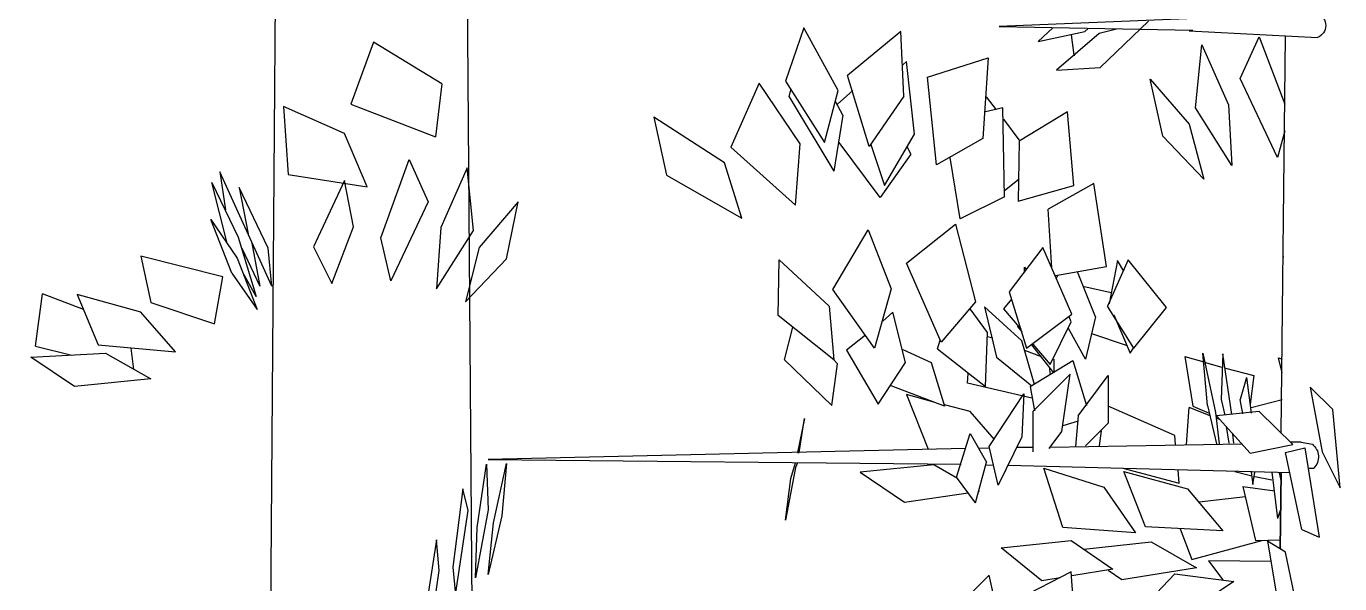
# Model space of a CAD drawing. Header units: millimetres. Extents: x 563079 to 571925, y 2063830 to 2067381.
# Drawn here: x 570974.21 to 570981.08, y 2066590.43 to 2066593.35 of the extents above; entities that cross this region are included whole.
import ezdxf

# ---------------------------------------------------------------- set-up
doc = ezdxf.new("R2010")
doc.units = ezdxf.units.MM
doc.header["$MEASUREMENT"] = 0
doc.layers.add('MATCATDUONG', color=8, linetype='Continuous')
doc.layers.add('SO', color=48, linetype='Continuous')

# ---------------------------------------------------------------- blocks, each defined once
blk = doc.blocks.new('DEN3')
at = {"layer": 'MATCATDUONG', "color": 222, "elevation": 1.582}
blk.add_lwpolyline([(10945.718, 5254.759), (10945.148, 5329.777, -0.337838), (10960.652, 5350.568), (10973.241, 5353.472), (10972.96, 5354.523), (10959.336, 5351.477, 0.326638), (10943.702, 5330.861), (10943.126, 5254.759)], format="xyb", dxfattribs=at)
blk = doc.blocks.new('fasfsfsdf')
at = {"color": 99, "linetype": 'ByBlock'}
for p, q in [((596094.3398, 2065627.3791), (596096.0048, 2065627.3113)), ((596095.0106, 2065627.2899), (596094.3398, 2065627.2543)), ((596096.0048, 2065627.3113), (596094.9915, 2065627.2935)), ((596095.4768, 2065627.0973), (596095.2246, 2065627.3399)), ((596095.3911, 2065627.2971), (596095.4815, 2065627.2757)), ((596095.4815, 2065627.2757), (596095.7051, 2065627.083)), ((596095.5576, 2065627.2864), (596095.5386, 2065627.3006)), ((596095.8003, 2065627.2328), (596095.5576, 2065627.2864)), ((596095.7241, 2065627.3042), (596095.8003, 2065627.2328)), ((596096.5043, 2065626.9474), (596096.5186, 2065627.2864)), ((596096.5186, 2065627.2864), (596096.7993, 2065627.0545)), ((596096.8468, 2065626.976), (596097.0276, 2065627.3042)), ((596097.0276, 2065627.3042), (596097.1227, 2065627.0259)), ((596094.5301, 2065625.1849), (596094.5063, 2065627.2614)), ((596094.6443, 2065627.2578), (596094.5111, 2065626.9046)), ((596094.7442, 2065627.0402), (596094.6443, 2065627.2578)), ((596094.944, 2065627.215), (596094.806, 2065626.901)), ((596094.9773, 2065626.8868), (596094.944, 2065627.215)), ((596095.629, 2065627.2685), (596095.6147, 2065627.1615)), ((596098.9209, 2065627.0116), (596099.2777, 2065627.2293)), ((596099.2777, 2065627.2293), (596099.3966, 2065626.9046)), ((596095.6147, 2065627.1615), (596095.61, 2065627.1615)), ((596096.3806, 2065627.0473), (596096.0619, 2065627.1472)), ((596096.0619, 2065627.1472), (596096.0904, 2065626.7262)), ((596095.7051, 2065627.083), (596095.4768, 2065627.0973)), ((596096.4472, 2065626.7476), (596096.49, 2065627.1294)), ((596096.49, 2065627.1294), (596096.5091, 2065627.1115)), ((596094.5491, 2065626.6263), (596094.7442, 2065627.0402)), ((596095.2151, 2065627.0366), (596095.0106, 2065626.8011)), ((596095.1485, 2065626.7369), (596095.2151, 2065627.0366)), ((596096.3331, 2065626.5871), (596096.3806, 2065627.0473)), ((596096.6851, 2065626.6834), (596096.7993, 2065627.0545)), ((596097.1227, 2065627.0259), (596096.9182, 2065626.7048)), ((596097.0466, 2065626.6977), (596097.2607, 2065627.0152)), ((596097.2607, 2065627.0152), (596097.4082, 2065626.6798)), ((596098.9209, 2065627.0116), (596098.9542, 2065626.7334)), ((596096.0191, 2065626.8761), (596096.0714, 2065626.9439)), ((596096.0714, 2065626.9439), (596096.0762, 2065626.9331)), ((596096.5043, 2065626.9474), (596096.6851, 2065626.6834)), ((596096.7707, 2065626.976), (596096.8516, 2065626.9046)), ((596096.9182, 2065626.7048), (596096.8468, 2065626.976)), ((596097.1037, 2065626.9439), (596096.8706, 2065626.555)), ((596097.1037, 2065626.9439), (596097.0942, 2065626.9795)), ((596094.806, 2065626.901), (596094.787, 2065626.5835)), ((596094.787, 2065626.5835), (596094.9773, 2065626.8868)), ((596095.6147, 2065626.48), (596095.648, 2065626.8654)), ((596095.648, 2065626.8654), (596095.9002, 2065626.7119)), ((596095.9763, 2065626.4194), (596095.9858, 2065626.8868)), ((596095.9858, 2065626.8868), (596096.0762, 2065626.8654)), ((596096.823, 2065626.8475), (596096.8611, 2065626.9189)), ((596099.3966, 2065626.9046), (596098.9542, 2065626.7334)), ((596099.4299, 2065626.7512), (596099.7487, 2065626.8939)), ((596099.7487, 2065626.8939), (596099.7249, 2065626.5371)), ((596095.0106, 2065626.8011), (596094.9345, 2065626.5121)), ((596095.8954, 2065626.7119), (596095.981, 2065626.8261)), ((596096.823, 2065626.8475), (596096.8706, 2065626.555)), ((596097.4415, 2065626.5978), (596097.8125, 2065626.8368)), ((596097.8125, 2065626.8368), (596097.7459, 2065626.5336)), ((596094.5111, 2065626.7655), (596094.5491, 2065626.6263)), ((596094.9345, 2065626.5121), (596095.1485, 2065626.7369)), ((596096.0904, 2065626.7262), (596096.3331, 2065626.5871)), ((596096.6042, 2065626.48), (596096.4472, 2065626.7476)), ((596099.311, 2065626.4729), (596099.4299, 2065626.7512)), ((596095.9002, 2065626.7119), (596095.9049, 2065626.398)), ((596096.4663, 2065626.6442), (596096.4853, 2065626.6798)), ((596096.6756, 2065626.6941), (596096.6042, 2065626.48)), ((596096.628, 2065626.4158), (596096.8421, 2065626.7048)), ((596097.0704, 2065626.3766), (596097.0466, 2065626.6977)), ((596097.4082, 2065626.6798), (596097.0704, 2065626.3766)), ((596096.2094, 2065626.3052), (596096.2617, 2065626.6263)), ((596096.4663, 2065626.6442), (596096.628, 2065626.4158)), ((596097.3511, 2065626.3088), (596097.4415, 2065626.5978)), ((596099.0922, 2065626.6156), (596098.9923, 2065626.3944)), ((596099.2397, 2065626.2053), (596099.0922, 2065626.6156)), ((596097.7459, 2065626.5336), (596097.3511, 2065626.3088)), ((596098.7544, 2065626.2446), (596098.7877, 2065626.5728)), ((596098.7877, 2065626.5728), (596098.9257, 2065626.2588)), ((596099.7249, 2065626.5371), (596099.311, 2065626.4729)), ((596099.8105, 2065625.952), (596100.0817, 2065626.5514)), ((596100.0817, 2065626.5514), (596100.0531, 2065626.3516)), ((596095.4435, 2065626.0555), (596095.5101, 2065626.4907)), ((596095.5101, 2065626.4907), (596095.7479, 2065626.3552)), ((596095.9049, 2065626.398), (596095.6147, 2065626.48)), ((596095.9002, 2065626.5121), (596095.9763, 2065626.4515)), ((596099.3824, 2065626.2624), (596099.4299, 2065626.505)), ((596099.4299, 2065626.505), (596099.5917, 2065626.1589)), ((596099.8295, 2065626.1518), (596099.9818, 2065626.4693)), ((596099.9818, 2065626.4693), (596099.9342, 2065626.2267)), ((596100.1245, 2065626.4943), (596099.9865, 2065626.2089)), ((596100.0436, 2065626.1768), (596100.1245, 2065626.4943)), ((596095.9763, 2065626.4194), (596096.2094, 2065626.3052)), ((596098.5213, 2065626.3944), (596098.7259, 2065626.1554)), ((596098.5832, 2065626.0947), (596098.5213, 2065626.3944)), ((596098.9923, 2065626.3944), (596099.1873, 2065625.9805)), ((596095.7289, 2065626.0483), (596095.7479, 2065626.3552)), ((596096.2332, 2065626.2767), (596096.1285, 2065625.8699)), ((596096.49, 2065626.0733), (596096.2332, 2065626.2767)), ((596096.6898, 2065626.2481), (596096.5709, 2065625.9377)), ((596096.8754, 2065625.9342), (596096.6898, 2065626.2481)), ((596098.9495, 2065625.9377), (596098.7544, 2065626.2446)), ((596098.9257, 2065626.2588), (596098.9495, 2065625.9377)), ((596099.4965, 2065625.9663), (596099.3824, 2065626.2624)), ((596100.1292, 2065626.3016), (596099.9913, 2065626.0983)), ((596100.0198, 2065626.0198), (596100.1292, 2065626.3016)), ((596099.1873, 2065625.9805), (596099.2397, 2065626.2053)), ((596099.9152, 2065626.1768), (596099.8723, 2065625.952)), ((596099.9865, 2065626.2089), (596099.8914, 2065625.8985)), ((596095.6242, 2065625.8057), (596095.7765, 2065626.1554)), ((596095.7765, 2065626.1554), (596095.9525, 2065625.9235)), ((596098.7259, 2065626.1554), (596098.7972, 2065625.8699)), ((596099.5917, 2065626.1589), (596099.4965, 2065625.9663)), ((596099.8105, 2065625.952), (596099.8295, 2065626.1518)), ((596099.9675, 2065626.1518), (596099.8723, 2065625.952)), ((596100.0674, 2065626.0019), (596100.4955, 2065626.109)), ((596100.4955, 2065626.109), (596100.4432, 2065625.8664)), ((596094.5206, 2065626.1054), (596094.5158, 2065626.1054)), ((596095.1295, 2065625.8414), (596095.3293, 2065626.0911)), ((596095.3293, 2065626.0911), (596095.4387, 2065625.8485)), ((596095.3531, 2065626.0305), (596095.3864, 2065626.0876)), ((596095.3864, 2065626.0876), (596095.4292, 2065625.8592)), ((596095.7099, 2065626.0091), (596095.4435, 2065626.0555)), ((596095.8716, 2065626.0519), (596095.8621, 2065626.0376)), ((596095.8716, 2065626.0234), (596095.8716, 2065626.0519)), ((596096.3093, 2065625.6594), (596096.49, 2065626.0733)), ((596097.156, 2065626.0911), (596096.8944, 2065625.8485)), ((596097.1608, 2065625.7986), (596097.156, 2065626.0911)), ((596098.5832, 2065626.0947), (596098.7972, 2065625.8699)), ((596099.9913, 2065626.0983), (596099.8866, 2065625.8307)), ((596095.5006, 2065625.7914), (596095.5957, 2065626.0269)), ((596095.7051, 2065625.9948), (596095.6956, 2065626.0126)), ((596100.0198, 2065626.0198), (596099.8866, 2065625.8307)), ((596099.8914, 2065625.8985), (596099.9627, 2065626.0234)), ((596100.1102, 2065625.7558), (596100.0674, 2065626.0019)), ((596095.5672, 2065625.952), (596095.4197, 2065625.9199)), ((596095.9525, 2065625.9235), (596095.8621, 2065625.6273)), ((596096.5709, 2065625.9377), (596096.6565, 2065625.6273)), ((596096.6565, 2065625.6273), (596096.8754, 2065625.9342)), ((596100.4955, 2065625.8164), (596100.8285, 2065625.9092)), ((596100.8285, 2065625.9092), (596100.7191, 2065625.6452)), ((596100.7952, 2065625.8307), (596101.0093, 2065625.9127)), ((596101.0474, 2065625.638), (596101.0093, 2065625.9127)), ((596095.3008, 2065625.6273), (596095.1295, 2065625.8414)), ((596095.3008, 2065625.6273), (596095.4387, 2065625.8485)), ((596095.8859, 2065625.6666), (596096.0809, 2065625.845)), ((596095.8906, 2065625.7272), (596095.981, 2065625.8343)), ((596095.981, 2065625.8343), (596095.9382, 2065625.8842)), ((596096.0809, 2065625.845), (596096.0191, 2065625.5809)), ((596096.0667, 2065625.7094), (596096.157, 2065625.8343)), ((596096.1285, 2065625.8699), (596096.3093, 2065625.6594)), ((596096.8944, 2065625.8485), (596096.8706, 2065625.5667)), ((596100.4432, 2065625.8664), (596100.1102, 2065625.7558)), ((596095.4054, 2065625.8021), (596095.3198, 2065625.6023)), ((596095.5006, 2065625.7914), (596095.5529, 2065625.5702)), ((596095.8621, 2065625.6273), (596095.6242, 2065625.8057)), ((596095.629, 2065625.7665), (596095.6385, 2065625.7914)), ((596095.7384, 2065625.5417), (596095.629, 2065625.7665)), ((596096.4948, 2065625.5524), (596096.5614, 2065625.8164)), ((596096.5614, 2065625.8164), (596096.6137, 2065625.77)), ((596096.8706, 2065625.5667), (596097.1608, 2065625.7986)), ((596100.3148, 2065625.6095), (596100.4955, 2065625.8164)), ((596095.3388, 2065625.6416), (596095.5196, 2065625.7022)), ((596095.5529, 2065625.5702), (596095.6433, 2065625.7344)), ((596095.9097, 2065625.7415), (596095.8859, 2065625.7129)), ((596095.9097, 2065625.7415), (596095.9049, 2065625.7451)), ((596096.0762, 2065625.4275), (596096.0667, 2065625.7094)), ((596096.7041, 2065625.6951), (596096.804, 2065625.6166)), ((596097.1275, 2065625.5667), (596097.0847, 2065625.7379)), ((596095.3198, 2065625.6023), (596095.3008, 2065625.6309)), ((596095.7194, 2065625.4989), (596095.8336, 2065625.6452)), ((596095.8288, 2065625.6487), (596095.7384, 2065625.5417)), ((596095.8193, 2065625.4382), (596095.8859, 2065625.6666)), ((596095.8336, 2065625.6452), (596095.8288, 2065625.6487)), ((596096.0381, 2065625.6808), (596096.0667, 2065625.688)), ((596096.3283, 2065625.6238), (596096.314, 2065625.6701)), ((596100.7191, 2065625.6452), (596100.3148, 2065625.6095)), ((596100.5479, 2065625.6273), (596100.5336, 2065625.5167)), ((596101.0474, 2065625.638), (596100.8571, 2065625.5916)), ((596094.5253, 2065625.4989), (596094.5444, 2065625.5774)), ((596094.5444, 2065625.5774), (596094.5253, 2065625.5702)), ((596094.787, 2065625.2812), (596094.8346, 2065625.5988)), ((596094.8346, 2065625.5988), (596094.8441, 2065625.3597)), ((596094.9392, 2065625.6023), (596094.8726, 2065625.2919)), ((596094.9154, 2065625.3276), (596094.9392, 2065625.6023)), ((596095.0344, 2065625.5845), (596094.9345, 2065625.556)), ((596095.0344, 2065625.5845), (596094.9915, 2065625.3241)), ((596095.6195, 2065625.5631), (596095.5481, 2065625.3276)), ((596095.8431, 2065625.4275), (596095.6195, 2065625.5631)), ((596095.7194, 2065625.5702), (596095.7194, 2065625.4989)), ((596095.8716, 2065625.6166), (596095.786, 2065625.5845)), ((596096.0191, 2065625.5809), (596095.8336, 2065625.4311)), ((596096.3283, 2065625.6238), (596096.0762, 2065625.4275)), ((596096.5091, 2065625.6202), (596096.3616, 2065625.5524)), ((596096.804, 2065625.6166), (596096.6375, 2065625.3348)), ((596096.8516, 2065625.5453), (596096.8706, 2065625.5667)), ((596097.1275, 2065625.5667), (596096.8801, 2065625.3276)), ((596100.6811, 2065625.6023), (596100.4432, 2065625.4668)), ((596101.0711, 2065625.5809), (596100.6811, 2065625.6023)), ((596100.8428, 2065625.4275), (596101.0711, 2065625.5809)), ((596094.8203, 2065625.5239), (596094.6728, 2065625.4846)), ((596094.9249, 2065625.5524), (596094.8346, 2065625.5274)), ((596095.6338, 2065625.4917), (596095.8288, 2065625.2955)), ((596095.6766, 2065625.192), (596095.6338, 2065625.4917)), ((596095.7432, 2065625.531), (596095.7384, 2065625.4882)), ((596096.1713, 2065625.4454), (596096.1666, 2065625.4953)), ((596096.3616, 2065625.5524), (596096.2902, 2065625.3241)), ((596096.6375, 2065625.3348), (596096.4948, 2065625.5524)), ((596096.8801, 2065625.3276), (596096.8516, 2065625.5453)), ((596094.259, 2065625.3062), (596094.3779, 2065625.424)), ((596094.3779, 2065625.424), (596094.316, 2065625.085)), ((596094.6728, 2065625.4846), (596094.6918, 2065625.3348)), ((596094.7109, 2065625.4739), (596094.6871, 2065625.2884)), ((596094.7109, 2065625.4739), (596094.7442, 2065625.3597)), ((596095.5909, 2065625.2741), (596095.434, 2065625.4846)), ((596095.434, 2065625.4846), (596095.434, 2065625.2349)), ((596095.8431, 2065625.4275), (596095.8193, 2065625.2991)), ((596095.8336, 2065625.3669), (596096.1713, 2065625.4454)), ((596096.2902, 2065625.3241), (596096.5709, 2065625.4311)), ((596100.4432, 2065625.4668), (596100.8428, 2065625.4275)), ((596094.6871, 2065625.3169), (596094.5253, 2065625.3597)), ((596094.7299, 2065625.2848), (596094.7442, 2065625.3597)), ((596094.8441, 2065625.3597), (596094.825, 2065625.2777)), ((596095.8764, 2065625.3883), (596095.8859, 2065625.1635)), ((596096.0571, 2065625.1136), (596095.8764, 2065625.3883)), ((596096.3473, 2065625.3455), (596096.49, 2065625.3847)), ((596096.49, 2065625.3847), (596096.3759, 2065625.0993)), ((596094.2209, 2065624.8959), (596094.259, 2065625.3062)), ((596094.4683, 2065625.1243), (596094.6443, 2065625.2955)), ((596094.6443, 2065625.2955), (596094.8679, 2065625.2741)), ((596094.8726, 2065625.2919), (596094.8536, 2065625.1278)), ((596094.9154, 2065625.3276), (596094.8679, 2065625.1278)), ((596094.9012, 2065625.2741), (596095.0106, 2065625.3169)), ((596094.9915, 2065625.3241), (596094.9059, 2065625.2884)), ((596095.0248, 2065625.1243), (596095.0106, 2065625.3169)), ((596095.0867, 2065625.1706), (596095.434, 2065625.3241)), ((596095.8288, 2065625.2955), (596095.8288, 2065625.085)), ((596096.0286, 2065625.1492), (596096.157, 2065625.2955)), ((596096.157, 2065625.2955), (596096.2902, 2065625.3312)), ((596094.8679, 2065625.2741), (596094.6918, 2065625.0779)), ((596094.8013, 2065625.1314), (596094.8155, 2065625.217)), ((596094.8679, 2065625.2634), (596094.8536, 2065625.2563)), ((596094.8631, 2065625.2741), (596094.8679, 2065625.2741)), ((596095.434, 2065625.2349), (596095.5529, 2065625.1171)), ((596095.5909, 2065625.2741), (596095.6052, 2065625.1136)), ((596095.5909, 2065625.2456), (596095.6718, 2065625.2206)), ((596097.0228, 2065625.2598), (596097.0609, 2065625.0814)), ((596097.0514, 2065625.0814), (596097.0228, 2065625.2598)), ((596094.7775, 2065625.1314), (596094.7822, 2065625.1778)), ((596095.0819, 2065625.1243), (596095.0867, 2065625.1706)), ((596095.472, 2065625.1956), (596095.4815, 2065625.1171)), ((596095.7432, 2065625.1028), (596095.6766, 2065625.192)), ((596095.8859, 2065625.1635), (596096.0096, 2065624.9102)), ((596096.157, 2065625.1813), (596096.0714, 2065625.0315)), ((596096.2284, 2065624.953), (596096.157, 2065625.1813)), ((596094.316, 2065625.085), (596094.2209, 2065624.8959)), ((596094.4064, 2065625.1064), (596094.3303, 2065624.639)), ((596094.4255, 2065625.135), (596094.3666, 2065625.1246)), ((596094.5063, 2065625.0814), (596094.4064, 2065625.1064)), ((596094.4207, 2065624.6783), (596094.5063, 2065625.0814)), ((596094.4255, 2065625.135), (596094.4825, 2065625.135)), ((596094.6918, 2065625.0779), (596094.4683, 2065625.1243)), ((596095.7384, 2065625.11), (596094.7347, 2065625.1278)), ((596094.7347, 2065625.1278), (596094.7347, 2065625.1243)), ((596095.7384, 2065625.1064), (596095.7432, 2065625.1028)), ((596095.9097, 2065625.11), (596095.8288, 2065625.11)), ((596095.912, 2065625.1099), (596095.9097, 2065625.11)), ((596096.0096, 2065624.9102), (596096.0571, 2065625.1136)), ((596096.1132, 2065625.1046), (596096.0554, 2065625.1061)), ((596096.1808, 2065625.1028), (596098.6783, 2065625.0458)), ((596097.0609, 2065625.0814), (596097.0514, 2065625.0814)), ((596094.4825, 2065624.9744), (596095.9572, 2065625.0137)), ((596095.959, 2065625.0137), (596095.9572, 2065625.0137)), ((596096.0753, 2065625.0171), (596096.0343, 2065625.0159)), ((596096.1285, 2065624.8174), (596096.0714, 2065625.0315)), ((596098.6783, 2065625.0458), (596096.2046, 2065625.0208)), ((596096.2236, 2065624.9459), (596096.3473, 2065625.0172)), ((596096.3473, 2065625.0172), (596096.7327, 2065624.978)), ((596097.0609, 2065625.0279), (596097.0704, 2065625.0029)), ((596097.0942, 2065624.9459), (596097.0704, 2065625.0279)), ((596098.5832, 2065625.0244), (596098.607, 2065624.7496)), ((596098.6498, 2065624.714), (596098.5832, 2065625.0244)), ((596098.6878, 2065625.0208), (596098.6783, 2065624.7817)), ((596098.7354, 2065624.689), (596098.6878, 2065625.0208)), ((596094.3874, 2065624.9994), (596094.3589, 2065624.9994)), ((596094.5349, 2065624.5784), (596094.5301, 2065624.9744)), ((596094.5301, 2065624.9744), (596094.5349, 2065624.5784)), ((596094.5396, 2065624.9744), (596094.5301, 2065624.928)), ((596094.5777, 2065624.978), (596094.5491, 2065624.7354)), ((596094.6681, 2065624.9566), (596094.5777, 2065624.9387)), ((596094.6776, 2065624.9138), (596094.6681, 2065624.978)), ((596094.6871, 2065624.978), (596094.6776, 2065624.9138)), ((596094.7727, 2065624.9815), (596094.6823, 2065624.9601)), ((596095.3531, 2065624.9815), (596095.0201, 2065624.8923)), ((596095.3578, 2065624.9994), (596095.0629, 2065624.9209)), ((596095.0629, 2065624.9209), (596095.0677, 2065624.9887)), ((596095.2389, 2065624.6925), (596095.3531, 2065624.9815)), ((596095.7717, 2065624.9994), (596095.4577, 2065624.8995)), ((596095.6718, 2065624.689), (596095.7717, 2065624.9994)), ((596096.1285, 2065624.8174), (596096.2284, 2065624.953)), ((596096.7327, 2065624.978), (596096.4996, 2065624.821)), ((596097.0704, 2065625.0029), (596097.1227, 2065624.7282)), ((596097.1227, 2065624.7282), (596097.0942, 2065624.9459)), ((596094.7299, 2065624.903), (596094.5634, 2065624.8816)), ((596094.7299, 2065624.903), (596094.6633, 2065624.6212)), ((596095.0201, 2065624.8923), (596094.8346, 2065624.6711)), ((596095.4577, 2065624.8995), (596095.2912, 2065624.6604)), ((596096.1095, 2065624.8781), (596096.1095, 2065624.8816)), ((596096.4996, 2065624.821), (596096.1666, 2065624.8709)), ((596098.783, 2065624.7782), (596098.8115, 2065624.8923)), ((596098.8115, 2065624.8923), (596098.8638, 2065624.482)), ((596094.7156, 2065624.8495), (596094.9582, 2065624.821)), ((596094.5349, 2065624.7782), (596094.5491, 2065624.7354)), ((596098.607, 2065624.7496), (596098.6783, 2065624.4428)), ((596098.6783, 2065624.7817), (596098.7449, 2065624.425)), ((596098.8496, 2065624.3358), (596098.783, 2065624.7782)), ((596094.4207, 2065624.6783), (596094.3303, 2065624.639)), ((596094.8346, 2065624.6711), (596095.2389, 2065624.6925)), ((596095.0581, 2065624.6818), (596094.9963, 2065624.5213)), ((596095.2912, 2065624.6604), (596095.6718, 2065624.689)), ((596098.6783, 2065624.4428), (596098.6498, 2065624.714)), ((596098.7449, 2065624.425), (596098.7354, 2065624.689)), ((596094.5063, 2065624.5605), (596094.6015, 2065624.6176)), ((596094.6633, 2065624.6212), (596094.5349, 2065624.6248)), ((596094.6015, 2065624.6176), (596094.5349, 2065624.2252)), ((596094.9963, 2065624.5213), (596094.63, 2065624.6212)), ((596095.2104, 2065624.6141), (596094.9725, 2065624.4785)), ((596095.5624, 2065624.5748), (596095.2104, 2065624.6141)), ((596095.629, 2065624.6212), (596095.4102, 2065624.4713)), ((596095.9953, 2065624.5819), (596095.629, 2065624.6212)), ((596098.9352, 2065624.4642), (596098.9495, 2065624.6248)), ((596098.9495, 2065624.6248), (596099.0066, 2065624.2537)), ((596094.4445, 2065624.2573), (596094.5063, 2065624.5605)), ((596094.5301, 2065624.5748), (596094.5349, 2065624.5784)), ((596095.7812, 2065624.4107), (596095.9953, 2065624.5819)), ((596094.5824, 2065624.5106), (596094.9107, 2065624.5142)), ((596094.9107, 2065624.5142), (596094.8346, 2065624.4143)), ((596094.9725, 2065624.4785), (596095.3626, 2065624.4143)), ((596095.3626, 2065624.4143), (596095.434, 2065624.4642)), ((596095.4102, 2065624.4713), (596095.6242, 2065624.4357)), ((596095.6052, 2065624.1538), (596095.629, 2065624.4571)), ((596095.629, 2065624.4571), (596095.9049, 2065624.3144)), ((596098.8638, 2065624.482), (596098.8496, 2065624.3358)), ((596098.978, 2065624.1574), (596098.9352, 2065624.4642)), ((596095.0867, 2065624.4464), (596094.7775, 2065624.4071)), ((596094.7775, 2065624.4071), (596094.9868, 2065624.2644)), ((596095.0867, 2065624.4464), (596095.2484, 2065624.2751)), ((596095.6861, 2065624.425), (596095.7812, 2065624.4107)), ((596096.0048, 2065624.2038), (596096.0571, 2065624.4392)), ((596096.2855, 2065624.2145), (596096.0571, 2065624.4392))]:
    blk.add_line(p, q, dxfattribs=at)
for centre, major_axis, start_param, end_param in [((596094.363, 2065627.3167), (0.0471, 0.0471), 1.140721, 3.571668), ((596094.4177, 2065625.0586), (-0.059, 0.059), -0.126275, 1.573524)]:
    blk.add_ellipse(centre, major_axis=major_axis, ratio=1, start_param=start_param, end_param=end_param, dxfattribs=at)

msp = doc.modelspace()

# ---------------------------------------------------------------- block references
at = {"layer": 'MATCATDUONG', "color": 30, "xscale": -0.4983398430049419, "yscale": 0.4983398430049419, "zscale": 0.4983398430049419, "rotation": 359.9999999988938}
msp.add_blockref('DEN3', (576430.05849, 2063955.79299, -0.78845), dxfattribs=at)
at = {"layer": 'SO', "color": 4, "xscale": -1, "rotation": 359.9999999988938}
msp.add_blockref('fasfsfsdf', (1167075.30683, 966.03247), dxfattribs=at)

doc.saveas('drawing.dxf')
